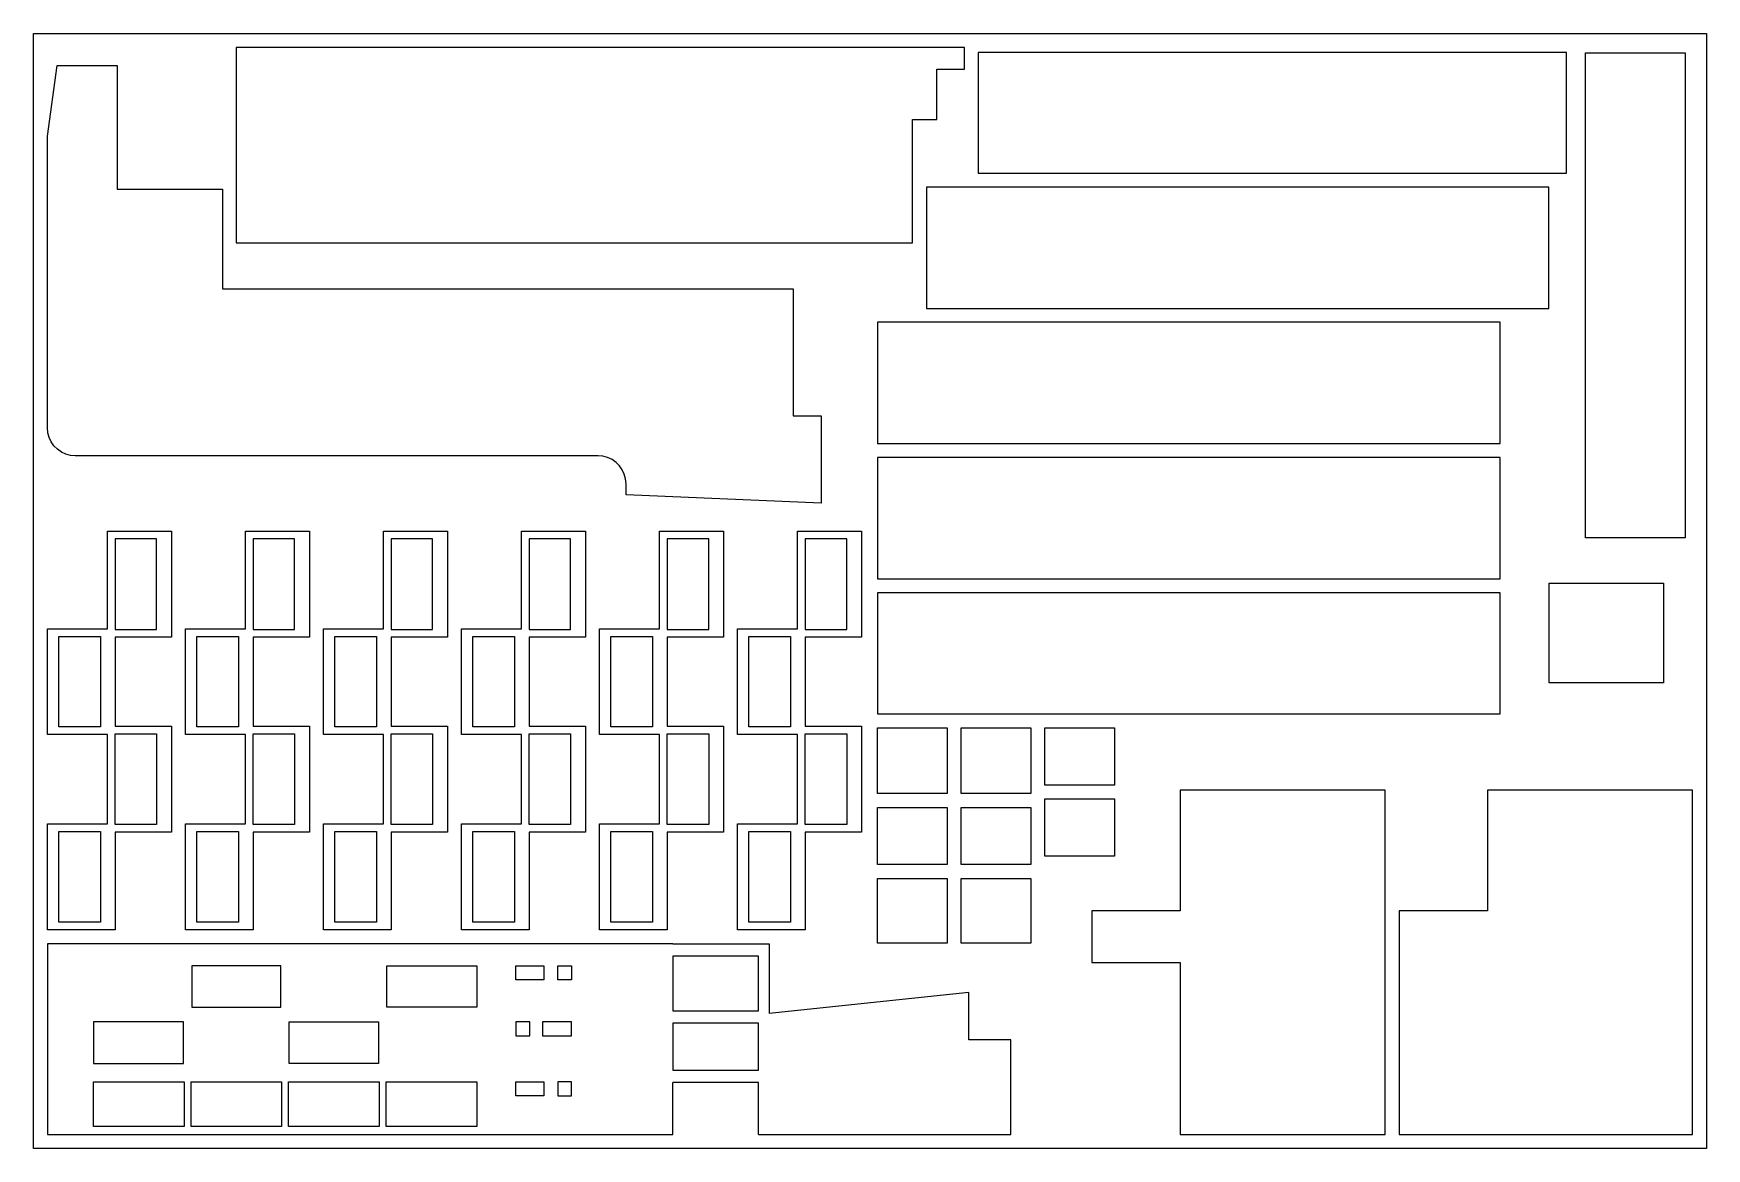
# Model space of a CAD drawing. Extents: x 1 to 601, y 2 to 402.
import ezdxf

# ---------------------------------------------------------------- set-up
doc = ezdxf.new("R2010")
doc.units = 0
doc.layers.add('Layer_1', color=7, linetype='CONTINUOUS')

msp = doc.modelspace()

# ---------------------------------------------------------------- linework, layer by layer
at = {"layer": 'Layer_1', "color": 7}
for points in [[(1.052199, 401.842289), (601.052664, 401.842289), (601.052664, 1.841646), (1.052199, 1.841646), (1.052199, 401.842289)], [(325.05322, 371.02674), (325.05322, 389.058669), (334.885236, 389.058669), (334.885236, 396.842281), (73.802316, 396.842281), (73.802316, 326.776669), (286.803159, 326.776669), (316.303206, 326.776669), (316.303206, 371.02674), (325.05322, 371.02674)], [(68.802308, 345.9747), (68.802308, 310.224642), (243.80209, 310.224642), (273.552137, 310.224642), (273.552137, 264.724069), (283.552153, 264.724069), (283.552153, 233.311018), (213.553041, 236.349023), (213.553041, 240.32203), (213.401041, 242.058033), (212.94904, 243.742035), (212.213039, 245.322038), (211.213037, 246.75004), (209.980035, 247.982042), (208.552033, 248.982044), (206.97303, 249.719045), (205.289028, 250.170046), (203.552025, 250.322046), (16.052223, 250.322046), (14.315721, 250.474046), (12.632018, 250.925047), (11.052215, 251.661048), (9.624333, 252.66105), (8.391771, 253.894052), (7.391959, 255.322054), (6.655278, 256.902056), (6.204128, 258.585059), (6.052207, 260.322062), (6.052207, 364.98283), (9.598773, 390.303771), (31.052248, 390.303771), (31.052248, 345.9747), (68.802308, 345.9747)], [(339.885244, 395.060539), (339.885244, 351.731509), (550.885583, 351.731509), (550.885583, 395.060539), (339.885244, 395.060539)], [(593.424652, 220.855998), (557.674594, 220.855998), (557.674594, 394.856578), (593.424652, 394.856578), (593.424652, 220.855998)], [(321.303214, 346.731501), (321.303214, 303.231431), (544.552573, 303.231431), (544.552573, 346.731501), (321.303214, 346.731501)], [(303.756186, 298.231123), (303.756186, 254.731053), (527.006545, 254.731053), (527.006545, 298.231123), (303.756186, 298.231123)], [(303.756186, 249.731045), (303.756186, 206.230975), (527.006545, 206.230975), (527.006545, 249.731045), (303.756186, 249.731045)], [(50.552279, 223.313002), (50.552279, 185.312941), (30.302246, 185.312941), (30.302246, 153.31689), (50.552279, 153.31689), (50.552279, 115.312829), (30.302246, 115.312829), (30.302246, 80.312772), (6.052207, 80.312772), (6.052207, 118.312834), (27.552242, 118.312834), (27.552242, 150.312885), (6.052207, 150.312885), (6.052207, 188.312946), (27.552242, 188.312946), (27.552242, 223.313002), (50.552279, 223.313002)], [(100.052358, 223.313002), (100.052358, 185.312941), (79.802326, 185.312941), (79.802326, 153.31689), (100.052358, 153.31689), (100.052358, 115.312829), (79.802326, 115.312829), (79.802326, 80.312772), (55.552287, 80.312772), (55.552287, 118.312834), (77.052321, 118.312834), (77.052321, 150.312885), (55.552287, 150.312885), (55.552287, 188.312946), (77.052321, 188.312946), (77.052321, 223.313002), (100.052358, 223.313002)], [(149.551938, 223.313002), (149.551938, 185.312941), (129.301905, 185.312941), (129.301905, 153.31689), (149.551938, 153.31689), (149.551938, 115.312829), (129.301905, 115.312829), (129.301905, 80.312772), (105.051866, 80.312772), (105.051866, 118.312834), (126.551901, 118.312834), (126.551901, 150.312885), (105.051866, 150.312885), (105.051866, 188.312946), (126.551901, 188.312946), (126.551901, 223.313002), (149.551938, 223.313002)], [(199.052018, 223.313002), (199.052018, 185.312941), (178.801985, 185.312941), (178.801985, 153.31689), (199.052018, 153.31689), (199.052018, 115.312829), (178.801985, 115.312829), (178.801985, 80.312772), (154.551946, 80.312772), (154.551946, 118.312834), (176.051981, 118.312834), (176.051981, 150.312885), (154.551946, 150.312885), (154.551946, 188.312946), (176.051981, 188.312946), (176.051981, 223.313002), (199.052018, 223.313002)], [(248.552097, 223.313002), (248.552097, 185.312941), (228.302065, 185.312941), (228.302065, 153.31689), (248.552097, 153.31689), (248.552097, 115.312829), (228.302065, 115.312829), (228.302065, 80.312772), (204.052026, 80.312772), (204.052026, 118.312834), (225.55206, 118.312834), (225.55206, 150.312885), (204.052026, 150.312885), (204.052026, 188.312946), (225.55206, 188.312946), (225.55206, 223.313002), (248.552097, 223.313002)], [(298.052177, 223.313002), (298.052177, 185.312941), (277.802144, 185.312941), (277.802144, 153.31689), (298.052177, 153.31689), (298.052177, 115.312829), (277.802144, 115.312829), (277.802144, 80.312772), (253.552105, 80.312772), (253.552105, 118.312834), (275.05214, 118.312834), (275.05214, 150.312885), (253.552105, 150.312885), (253.552105, 188.312946), (275.05214, 188.312946), (275.05214, 223.313002), (298.052177, 223.313002)], [(30.302246, 220.562998), (30.302246, 188.062946), (45.20227, 188.062946), (45.20227, 220.562998), (30.302246, 220.562998)], [(79.802326, 220.562998), (79.802326, 188.062946), (94.70235, 188.062946), (94.70235, 220.562998), (79.802326, 220.562998)], [(129.301905, 220.562998), (129.301905, 188.062946), (144.201929, 188.062946), (144.201929, 220.562998), (129.301905, 220.562998)], [(178.801985, 220.562998), (178.801985, 188.062946), (193.702009, 188.062946), (193.702009, 220.562998), (178.801985, 220.562998)], [(228.302065, 220.562998), (228.302065, 188.062946), (243.202089, 188.062946), (243.202089, 220.562998), (228.302065, 220.562998)], [(277.802144, 220.562998), (277.802144, 188.062946), (292.702168, 188.062946), (292.702168, 220.562998), (277.802144, 220.562998)], [(585.653639, 168.951915), (544.669573, 168.951915), (544.669573, 204.701972), (585.653639, 204.701972), (585.653639, 168.951915)], [(303.756186, 201.230967), (303.756186, 157.730897), (527.006545, 157.730897), (527.006545, 201.230967), (303.756186, 201.230967)], [(25.052238, 185.562942), (25.052238, 153.062889), (10.152214, 153.062889), (10.152214, 185.562942), (25.052238, 185.562942)], [(74.552317, 185.562942), (74.552317, 153.062889), (59.652293, 153.062889), (59.652293, 185.562942), (74.552317, 185.562942)], [(124.051897, 185.562942), (124.051897, 153.062889), (109.151873, 153.062889), (109.151873, 185.562942), (124.051897, 185.562942)], [(173.551977, 185.562942), (173.551977, 153.062889), (158.651953, 153.062889), (158.651953, 185.562942), (173.551977, 185.562942)], [(223.052056, 185.562942), (223.052056, 153.062889), (208.152032, 153.062889), (208.152032, 185.562942), (223.052056, 185.562942)], [(272.552136, 185.562942), (272.552136, 153.062889), (257.652112, 153.062889), (257.652112, 185.562942), (272.552136, 185.562942)], [(45.20227, 150.562885), (45.20227, 118.062833), (30.302246, 118.062833), (30.302246, 150.562885), (45.20227, 150.562885)], [(94.70235, 150.562885), (94.70235, 118.062833), (79.802326, 118.062833), (79.802326, 150.562885), (94.70235, 150.562885)], [(144.201929, 150.562885), (144.201929, 118.062833), (129.301905, 118.062833), (129.301905, 150.562885), (144.201929, 150.562885)], [(193.702009, 150.562885), (193.702009, 118.062833), (178.801985, 118.062833), (178.801985, 150.562885), (193.702009, 150.562885)], [(243.202089, 150.562885), (243.202089, 118.062833), (228.302065, 118.062833), (228.302065, 150.562885), (243.202089, 150.562885)], [(292.702168, 150.562885), (292.702168, 118.062833), (277.802144, 118.062833), (277.802144, 150.562885), (292.702168, 150.562885)], [(303.756186, 129.230851), (303.756186, 152.730889), (328.756226, 152.730889), (328.756226, 129.230851), (303.756186, 129.230851)], [(333.756234, 129.230851), (333.756234, 152.730889), (358.756274, 152.730889), (358.756274, 129.230851), (333.756234, 129.230851)], [(363.756282, 132.230856), (363.756282, 152.730889), (388.756323, 152.730889), (388.756323, 132.230856), (363.756282, 132.230856)], [(363.756282, 106.730815), (363.756282, 127.230848), (388.756323, 127.230848), (388.756323, 106.730815), (363.756282, 106.730815)], [(380.552309, 68.614754), (412.30236, 68.614754), (412.30236, 6.841654), (485.802479, 6.841654), (485.802479, 130.341853), (412.30236, 130.341853), (412.30236, 87.091783), (380.552309, 87.091783), (380.552309, 68.614754)], [(490.802487, 6.841654), (522.552538, 6.841654), (596.052656, 6.841654), (596.052656, 130.341853), (522.552538, 130.341853), (522.552538, 87.091783), (490.802487, 87.091783), (490.802487, 6.841654)], [(303.756186, 103.73081), (303.756186, 124.230843), (328.756226, 124.230843), (328.756226, 103.73081), (303.756186, 103.73081)], [(333.756234, 103.73081), (333.756234, 124.230843), (358.756274, 124.230843), (358.756274, 103.73081), (333.756234, 103.73081)], [(25.052238, 115.562829), (25.052238, 83.062777), (10.152214, 83.062777), (10.152214, 115.562829), (25.052238, 115.562829)], [(74.552317, 115.562829), (74.552317, 83.062777), (59.652293, 83.062777), (59.652293, 115.562829), (74.552317, 115.562829)], [(124.051897, 115.562829), (124.051897, 83.062777), (109.151873, 83.062777), (109.151873, 115.562829), (124.051897, 115.562829)], [(173.551977, 115.562829), (173.551977, 83.062777), (158.651953, 83.062777), (158.651953, 115.562829), (173.551977, 115.562829)], [(223.052056, 115.562829), (223.052056, 83.062777), (208.152032, 83.062777), (208.152032, 115.562829), (223.052056, 115.562829)], [(272.552136, 115.562829), (272.552136, 83.062777), (257.652112, 83.062777), (257.652112, 115.562829), (272.552136, 115.562829)], [(303.756186, 75.514765), (303.756186, 98.730802), (328.756226, 98.730802), (328.756226, 75.514765), (303.756186, 75.514765)], [(333.756234, 75.514765), (333.756234, 98.730802), (358.756274, 98.730802), (358.756274, 75.514765), (333.756234, 75.514765)], [(230.302068, 75.312764), (6.052207, 75.312764), (6.052207, 6.841654), (230.302068, 6.841654), (230.302068, 25.562684)], [(230.302068, 75.312764), (264.928124, 75.312764), (264.928124, 50.300724)], [(57.802291, 67.401752), (57.802291, 52.501728), (89.802342, 52.501728), (89.802342, 67.401752), (57.802291, 67.401752)], [(160.051955, 67.401752), (160.051955, 52.501728), (127.801903, 52.501728), (127.801903, 67.401752), (160.051955, 67.401752)], [(174.051977, 67.401752), (184.051993, 67.401752), (184.051993, 62.401744), (174.051977, 62.401744), (174.051977, 67.401752)], [(189.052002, 67.401752), (194.05201, 67.401752), (194.05201, 62.401744), (189.052002, 62.401744), (189.052002, 67.401752)], [(230.302068, 51.187726), (261.052117, 51.187726), (261.052117, 70.841757), (230.302068, 70.841757), (230.302068, 51.187726)], [(261.052117, 6.841654), (351.552263, 6.841654), (351.564263, 40.847709), (336.552239, 40.847709), (336.552239, 57.828736), (264.928124, 50.300724)], [(22.552234, 47.251719), (22.552234, 32.351695), (54.802286, 32.351695), (54.802286, 47.251719), (22.552234, 47.251719)], [(92.802347, 47.251719), (124.801898, 47.251719), (124.801898, 32.351695), (92.802347, 32.351695), (92.802347, 47.251719)], [(174.051977, 42.251711), (179.051985, 42.251711), (179.051985, 47.251719), (174.051977, 47.251719), (174.051977, 42.251711)], [(194.05201, 47.251719), (183.551993, 47.251719), (183.551993, 42.251711), (194.05201, 42.251711), (194.05201, 47.251719)], [(230.302068, 29.937691), (261.052117, 29.937691), (261.052117, 46.876719), (230.302068, 46.876719), (230.302068, 29.937691)], [(22.552234, 25.751685), (55.052286, 25.751685), (55.052286, 9.751659), (22.552234, 9.751659), (22.552234, 25.751685)], [(57.55229, 25.751685), (90.052342, 25.751685), (90.052342, 9.751659), (57.55229, 9.751659), (57.55229, 25.751685)], [(92.552346, 25.751685), (125.051899, 25.751685), (125.051899, 9.751659), (92.552346, 9.751659), (92.552346, 25.751685)], [(127.552903, 25.751685), (160.051955, 25.751685), (160.051955, 9.751659), (127.552903, 9.751659), (127.552903, 25.751685)], [(174.051977, 25.751685), (184.051993, 25.751685), (184.051993, 20.751677), (174.051977, 20.751677), (174.051977, 25.751685)], [(189.052002, 20.751677), (194.05201, 20.751677), (194.05201, 25.751685), (189.052002, 25.751685), (189.052002, 20.751677)], [(261.052117, 6.841654), (261.052117, 25.562684), (230.302068, 25.562684)]]:
    msp.add_lwpolyline(points, dxfattribs=at)

doc.saveas('drawing.dxf')
